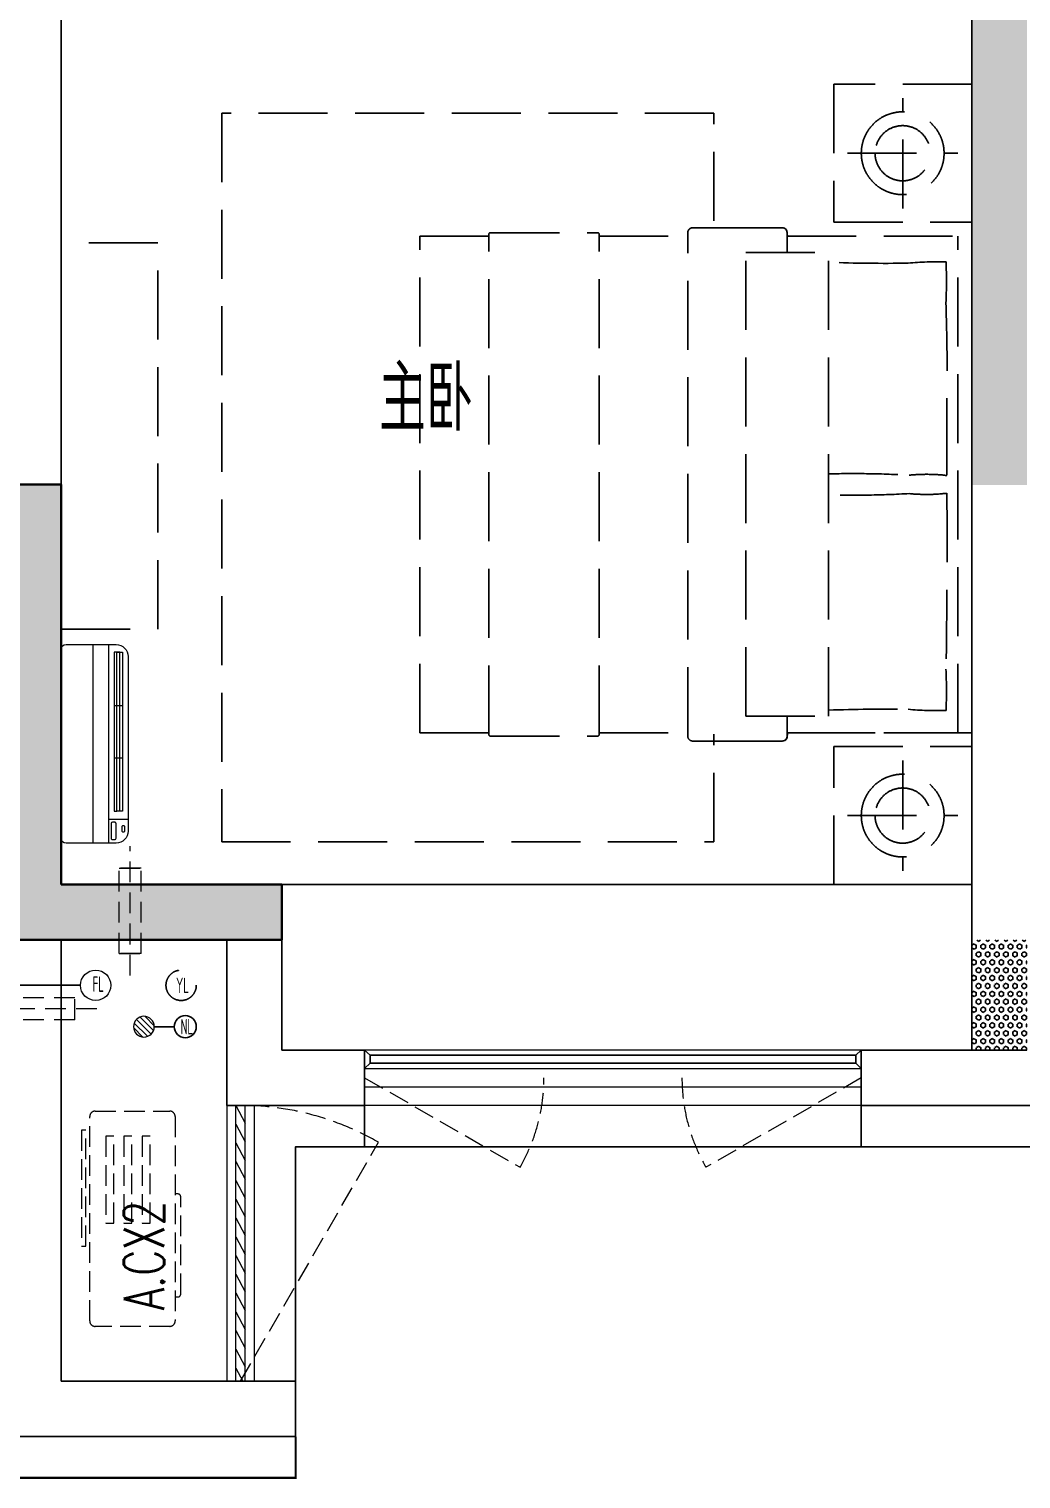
# Model space of a CAD drawing. Extents: x 3753737 to 4713801, y -857380 to 24339.
# Drawn here: x 4658932 to 4662527, y -738000 to -732746 of the extents above; entities that cross this region are included whole.
import ezdxf

# ---------------------------------------------------------------- set-up
doc = ezdxf.new("R2010")
doc.units = 0
doc.header["$LTSCALE"] = 1000
doc.header["$MEASUREMENT"] = 0
for name, pattern in [('A户型$0$DASH', [0.35, 0.25, -0.1]), ('DASH', [0.35, 0.25, -0.1]), ('HIDDEN', [0.375, 0.25, -0.125])]:
    doc.linetypes.add(name, pattern=pattern)
doc.layers.get('0').update_dxf_attribs({"linetype": 'CONTINUOUS'})
for name, color, linetype in [('!!电气', 1, 'CONTINUOUS'), ('3-栏杆1', 252, 'CONTINUOUS'), ('3.5方案汇报，与郭总、侯月琴确定户型_t8$0$2020.03.04 -1安徽标准化洋房户型(UA）_t8_t8$0$看线', 154, 'CONTINUOUS'), ('5fur', 175, 'CONTINUOUS'), ('VPIPE-凝结', 150, 'CONTINUOUS'), ('VPIPE-雨水', 4, 'DASH'), ('WALL', 252, 'CONTINUOUS'), ('保温', 6, 'CONTINUOUS'), ('看线', 185, 'CONTINUOUS')]:
    doc.layers.add(name, color=color, linetype=linetype)
for name, color, linetype, lineweight in [('COLUMN', 252, 'CONTINUOUS', 40), ('EQUIP_地漏', 7, 'CONTINUOUS', 18), ('PUB_HATCH', 8, 'CONTINUOUS', 9), ('PUB_TEXT', 7, 'CONTINUOUS', 20), ('VPIPE-废水', 31, 'TG_F', 18), ('WINDOW', 146, 'CONTINUOUS', 20), ('平面-空调室内机', 176, 'CONTINUOUS', 9), ('平面-空调预留孔', 252, 'CONTINUOUS', 15)]:
    doc.layers.add(name, color=color, linetype=linetype, lineweight=lineweight)
doc.styles.add('_TCH_DIM', font='SIMPLEX', dxfattribs={"bigfont": 'GBCBIG'})
doc.styles.get("Standard").update_dxf_attribs({"font": 'gbenor.shx', "bigfont": 'gbcbig.shx'})
doc.styles.add('TG_LINETYPE', font='SIMPLEX', dxfattribs={"width": 0.8, "height": 3, "bigfont": 'HZTXT'})
doc.linetypes.add('TG_F', pattern='A,2,-0.3,["F",TG_LINETYPE,S=0.1,R=0,X=-0.23,Y=-0.15],0', length=2.3)

# ---------------------------------------------------------------- blocks, each defined once
blk = doc.blocks.new('GFDGFSDFGD')
at = {"layer": 'PUB_HATCH'}
blk.add_hatch(color=256, dxfattribs=at).paths.add_polyline_path([(443016.6, 365523.7), (443016.6, 365723.7), (442216.6, 365723.7), (442216.6, 367173.7), (442016.6, 367173.7), (442016.6, 365523.7)])
at = {"layer": 'COLUMN', "color": 252}
for p, q in [((442216.6, 367173.7), (442016.6, 367173.7)), ((442216.6, 365723.7), (442216.6, 367173.7)), ((443016.6, 365723.7), (442216.6, 365723.7)), ((443016.6, 365523.7), (443016.6, 365723.7)), ((442016.6, 365523.7), (443016.6, 365523.7))]:
    blk.add_line(p, q, dxfattribs=at)
blk = doc.blocks.new('dongkong')
at = {"layer": '平面-空调预留孔', "color": 8, "linetype": 'HIDDEN', "ltscale": 0.3}
for p, q in [((-603796, 210899.9), (-603796, 210431.5)), ((-603836, 210821), (-603836, 210510.8)), ((-603836, 210821), (-603756, 210821)), ((-603756, 210821), (-603756, 210510.8))]:
    blk.add_line(p, q, dxfattribs=at)
blk.add_lwpolyline([(-603756, 210510.8), (-603836, 210510.8)], dxfattribs=at)
blk = doc.blocks.new('A$C001338C2')
at = {"color": 8}
for p, q in [((845, 303.6), (55, 303.6)), ((109.1, 214.8), (109.1, 303.6)), ((0, 248.6), (0, 22)), ((900, 22), (900, 248.6)), ((22, 0), (878, 0))]:
    blk.add_line(p, q, dxfattribs=at)
at = {"color": 8, "lineweight": 5}
for p, q in [((864.6, 278.7), (144.5, 278.7)), ((144.5, 278.7), (144.5, 265.8)), ((387, 278.7), (144.5, 278.7)), ((144.5, 278.7), (144.5, 252.9)), ((144.5, 265.8), (864.6, 265.8)), ((387, 239.9), (387, 278.7)), ((864.6, 278.7), (622, 278.7)), ((622, 278.7), (622, 239.9)), ((864.6, 252.9), (864.6, 278.7)), ((864.6, 265.8), (864.6, 239.9)), ((900, 214.8), (0, 214.8)), ((144.5, 239.9), (144.5, 252.9)), ((144.5, 252.9), (864.6, 252.9)), ((864.6, 239.9), (144.5, 239.9)), ((622, 239.9), (387, 239.9)), ((900, 143.2), (0, 143.2))]:
    blk.add_line(p, q, dxfattribs=at)
at = {"color": 8}
for points in [[(73.1, 275), (56.8, 275, -0.414214), (51.3, 280.5), (51.3, 283.4, -0.414214), (56.8, 288.9), (73.1, 288.9, -0.414214), (78.6, 283.4), (78.6, 280.5, -0.414214)], [(89.2, 226.4), (22.2, 226.4, -0.414214), (16.7, 231.9), (16.7, 243.1, -0.414214), (22.2, 248.6), (89.2, 248.6, -0.414214), (94.7, 243.1), (94.7, 231.9, -0.414214)]]:
    blk.add_lwpolyline(points, format="xyb", close=True, dxfattribs=at)
for centre, radius, start, end in [((55, 248.6), 55, 90, 180), ((845, 248.6), 55, 360, 90), ((22, 22), 22, 180, 270), ((878, 22), 22, 270, 360)]:
    blk.add_arc(centre, radius, start, end, dxfattribs=at)
blk = doc.blocks.new('$TwtSys$00000141')
at = {"color": 252}
for p, q in [((-47.1, 3.8), (-5, 45.9)), ((-47.1, 3.8), (-5, 45.9)), ((-43.6, -17.5), (17.5, 43.6)), ((-43.6, -17.5), (17.5, 43.6)), ((-33.2, -33.2), (33.2, 33.2)), ((-33.2, -33.2), (33.2, 33.2)), ((-16.2, -43.5), (43.8, 16.4)), ((-16.2, -43.5), (43.8, 16.4)), ((5.7, -46.1), (46.1, -5.7)), ((5.7, -46.1), (46.1, -5.7))]:
    blk.add_line(p, q, dxfattribs=at)
blk.add_circle((0, 0), 47, dxfattribs=at)
blk.add_circle((0, 0), 47, dxfattribs=at)
blk = doc.blocks.new('A$C718F517F')
at = {"layer": '保温', "linetype": 'Continuous', "ltscale": 10}
h = blk.add_hatch(dxfattribs=at)
h.set_pattern_fill('HEX', color=251, scale=10, angle=90, style=0)
h.set_pattern_definition([(90, (-503782.455, -514000.21), (-16.49778, 1e-15), [9.525, -19.05]), (210, (-503782.455, -514000.21), (8.24889, -14.2874966), [9.525, -19.05]), (150, (-503782.455, -513990.684), (-8.24889, -14.2874966), [9.525, -19.05])])
h.paths.add_polyline_path([(0.1, 2048.3), (200.1, 2048.3), (200, 4900), (0, 4900)])
h = blk.add_hatch(dxfattribs=at)
h.set_pattern_fill('HEX', color=251, scale=10, angle=90, style=0)
h.set_pattern_definition([(90, (-503782.47, -516048.461), (-16.49778, 1e-15), [9.525, -19.05]), (210, (-503782.47, -516048.461), (8.24889, -14.2874966), [9.525, -19.05]), (150, (-503782.47, -516038.936), (-8.24889, -14.2874966), [9.525, -19.05])])
h.paths.add_polyline_path([(0.1, 0), (200.1, 0), (200.1, 398.3), (0.1, 398.3)])
at = {"layer": '保温', "color": 251, "linetype": 'ByBlock', "ltscale": 10}
blk.add_line((0, 0), (200, 0), dxfattribs=at)
blk = doc.blocks.new('fergve')
at = {"layer": '平面-空调预留孔', "color": 8, "linetype": 'DASH', "ltscale": 0.3}
for p, q in [((119062.7, 54987.6), (119062.7, 54977.6)), ((119072.7, 54967.6), (119425.6, 54967.6)), ((119435.6, 54977.6), (119435.6, 54987.6))]:
    blk.add_line(p, q, dxfattribs=at)
for points in [[(119666.7, 55326.8), (119246.8, 55326.8), (119246.8, 55311.6), (119666.7, 55311.6)], [(119645.5, 55239.2), (119330, 55239.2), (119330, 55210.2), (119645.5, 55210.2)], [(119645.5, 55173.4), (119330, 55173.4), (119330, 55144.4), (119645.5, 55144.4)], [(119645.5, 55107.6), (119330, 55107.6), (119330, 55078.6), (119645.5, 55078.6)]]:
    blk.add_lwpolyline(points, close=True, dxfattribs=at)
blk.add_lwpolyline([(119715.9, 54987.6), (118975.9, 54987.6, -0.414214), (118955.9, 55007.6), (118955.9, 55277.6, -0.414214), (118975.9, 55297.6), (119715.9, 55297.6, -0.414214), (119735.9, 55277.6), (119735.9, 55007.6, -0.414214)], format="xyb", close=True, dxfattribs=at)
for centre, start, end in [((119072.7, 54977.6), 180, 270), ((119425.6, 54977.6), 270, 0)]:
    blk.add_arc(centre, 10, start, end, dxfattribs=at)
at = {"layer": '平面-空调预留孔', "color": 8, "linetype": 'DASH', "ltscale": 0.3, "style": '_TCH_DIM', "width": 0.705882}
blk.add_text('A.CX2', height=146.88, dxfattribs=at).set_placement((119015.3, 55027.3))
blk = doc.blocks.new('GDGDRGDGDRGDR')
at = {"layer": '平面-空调室内机', "ltscale": 0.3, "xscale": -1, "rotation": 270}
blk.add_blockref('dongkong', (231445.9, 1046278.1), dxfattribs=at)
at = {"layer": '平面-空调预留孔', "rotation": 90}
blk.add_blockref('fergve', (497617.7, 322375.3), dxfattribs=at)
blk = doc.blocks.new('FGDGDGRDGRRD')
at = {"layer": '5fur', "color": 252, "linetype": 'A户型$0$DASH'}
for p, q in [((419434.8, 366358.3), (419934.8, 366358.3)), ((419434.8, 365858.3), (419434.8, 366358.3)), ((419434.8, 366358.3), (419934.8, 366358.3)), ((419434.8, 365858.3), (419434.8, 366358.3)), ((419934.8, 366358.3), (419934.8, 365858.3)), ((419934.8, 366358.3), (419934.8, 365858.3)), ((419684.8, 365908.3), (419684.8, 366308.3)), ((419684.8, 365908.3), (419684.8, 366308.3)), ((420368.9, 365863.3), (420368.9, 366253.6)), ((420368.9, 366253.6), (422152.9, 366253.6)), ((420368.9, 365863.3), (420368.9, 366253.6)), ((420368.9, 366253.6), (422152.9, 366253.6)), ((422152.9, 366253.6), (422152.9, 363613.5)), ((422152.9, 366253.6), (422152.9, 363613.5)), ((419884.8, 366108.3), (419484.8, 366108.3)), ((419884.8, 366108.3), (419484.8, 366108.3)), ((419934.8, 365858.3), (419434.8, 365858.3)), ((419934.8, 365858.3), (419434.8, 365858.3)), ((419434.8, 365808.3, 0), (419434.8, 364008.3)), ((419434.8, 364008.3), (419434.8, 365808.3, 0)), ((420103.7, 365808.3, 0), (419434.8, 365808.3)), ((419434.8, 365808.3, 0), (419434.8, 364008.3)), ((419434.8, 364008.3), (419434.8, 365808.3, 0)), ((420103.7, 365808.3, 0), (419434.8, 365808.3)), ((419484.8, 364008.3, 0), (419484.8, 365808.3, 0)), ((419484.8, 364008.3, 0), (419484.8, 365808.3, 0)), ((420104.6, 365825.9, 0), (420102.2, 365808.3, 0)), ((420104.6, 365825.9, 0), (420102.2, 365808.3, 0)), ((420103.7, 365748.3, 0), (420103.7, 365820.3, 0)), ((420103.7, 365748.3, 0), (420103.7, 365820.3, 0)), ((420106.6, 365832, 0), (420104.6, 365825.9, 0)), ((420106.6, 365832, 0), (420104.6, 365825.9, 0)), ((420113.2, 365836.9, 0), (420106.6, 365832, 0)), ((420113.2, 365836.9, 0), (420106.6, 365832, 0)), ((420121.7, 365838.3, 0), (420113.2, 365836.9, 0)), ((420121.7, 365838.3, 0), (420113.2, 365836.9, 0)), ((420302.6, 365838.3, 0), (420121.7, 365838.3, 0)), ((420445.7, 365838.3, 0), (420121.7, 365838.3, 0)), ((420302.6, 365838.3, 0), (420121.7, 365838.3, 0)), ((420445.7, 365838.3, 0), (420121.7, 365838.3, 0)), ((420463.7, 363996.3, 0), (420463.7, 365820.3, 0)), ((420463.7, 363996.3, 0), (420463.7, 365820.3, 0)), ((420784.8, 365808.3, 0), (420463.7, 365808.3, 0)), ((420784.8, 365808.3, 0), (420463.7, 365808.3, 0)), ((420784.8, 364002.3, 0), (420784.8, 365814.3, 0)), ((420784.8, 364002.3, 0), (420784.8, 365814.3, 0)), ((421178.8, 365820.3, 0), (420790.8, 365820.3, 0)), ((421178.8, 365820.3, 0), (420790.8, 365820.3, 0)), ((421184.8, 364002.3, 0), (421184.8, 365814.3, 0)), ((421184.8, 364002.3, 0), (421184.8, 365814.3, 0)), ((421434.8, 365808.3, 0), (421184.8, 365808.3, 0)), ((421434.8, 365808.3, 0), (421184.8, 365808.3, 0)), ((421434.8, 364008.3, 0), (421434.8, 365808.3, 0)), ((421434.8, 364008.3, 0), (421434.8, 365808.3, 0)), ((419953.7, 364068.3, 0), (419953.7, 365748.3, 0)), ((420253.7, 365748.3, 0), (419953.7, 365748.3, 0)), ((419953.7, 364068.3, 0), (419953.7, 365748.3, 0)), ((420253.7, 365748.3, 0), (419953.7, 365748.3, 0)), ((420253.7, 364068.3, 0), (420253.7, 365748.3, 0)), ((420253.7, 364068.3, 0), (420253.7, 365748.3, 0)), ((422384.8, 364383.5), (422384.8, 365783.5)), ((422384.8, 365783.5), (422734.8, 365783.5)), ((422384.8, 364383.5), (422384.8, 365783.5)), ((422384.8, 365783.5), (422734.8, 365783.5)), ((422734.8, 365783.5), (422734.8, 364383.5)), ((422734.8, 365783.5), (422734.8, 364383.5)), ((422734.8, 364383.5), (422384.8, 364383.5)), ((422734.8, 364383.5), (422384.8, 364383.5)), ((420253.7, 364068.3, 0), (419953.7, 364068.3, 0)), ((420253.7, 364068.3, 0), (419953.7, 364068.3, 0)), ((420103.7, 364068.3, 0), (420103.7, 363996.3, 0)), ((420103.7, 364068.3, 0), (420103.7, 363996.3, 0)), ((419434.8, 364008.3), (420102.3, 364008.3, 0)), ((420103.7, 364008.3, 0), (419434.8, 364008.3)), ((419434.8, 364008.3), (420102.3, 364008.3, 0)), ((420103.7, 364008.3, 0), (419434.8, 364008.3)), ((420102.3, 364008.3, 0), (420103.7, 363989.4, 0)), ((420102.3, 364008.3, 0), (420103.7, 363989.4, 0)), ((420784.8, 364008.3, 0), (420463.7, 364008.3, 0)), ((420784.8, 364008.3, 0), (420463.7, 364008.3, 0)), ((421434.8, 364008.3, 0), (421184.8, 364008.3, 0)), ((421434.8, 364008.3, 0), (421184.8, 364008.3, 0)), ((419934.8, 363958.3), (419434.8, 363958.3)), ((419434.8, 363958.3), (419434.8, 363458.3)), ((419934.8, 363958.3), (419434.8, 363958.3)), ((419434.8, 363958.3), (419434.8, 363458.3)), ((419934.8, 363458.3), (419934.8, 363958.3)), ((419934.8, 363458.3), (419934.8, 363958.3)), ((420103.7, 363989.4, 0), (420111.3, 363980.7, 0)), ((420103.7, 363989.4, 0), (420111.3, 363980.7, 0)), ((420111.3, 363980.7, 0), (420121.7, 363978.3, 0)), ((420111.3, 363980.7, 0), (420121.7, 363978.3, 0)), ((420121.7, 363978.3, 0), (420302.6, 363978.3, 0)), ((420445.7, 363978.3, 0), (420121.7, 363978.3, 0)), ((420121.7, 363978.3, 0), (420302.6, 363978.3, 0)), ((420445.7, 363978.3, 0), (420121.7, 363978.3, 0)), ((420302.6, 363978.3, 0), (420302.6, 363978.3, 0)), ((420302.6, 363978.3, 0), (420302.6, 363978.3, 0)), ((420368.9, 363613.5), (420368.9, 364003.3)), ((420368.9, 363613.5), (420368.9, 364003.3)), ((421178.8, 363996.3, 0), (420790.8, 363996.3, 0)), ((421178.8, 363996.3, 0), (420790.8, 363996.3, 0)), ((419684.8, 363908.3), (419684.8, 363508.3)), ((419684.8, 363908.3), (419684.8, 363508.3)), ((419884.8, 363708.3), (419484.8, 363708.3)), ((419884.8, 363708.3), (419484.8, 363708.3)), ((422152.9, 363613.5), (420368.9, 363613.5)), ((422152.9, 363613.5), (420368.9, 363613.5)), ((419434.8, 363458.3), (419934.8, 363458.3)), ((419434.8, 363458.3), (419934.8, 363458.3))]:
    blk.add_line(p, q, dxfattribs=at)
for centre, radius in [((419684.8, 366108.3), 150), ((419684.8, 366108.3), 150), ((419684.8, 366108.3), 100), ((419684.8, 366108.3), 100), ((419684.8, 363708.3), 150), ((419684.8, 363708.3), 150), ((419684.8, 363708.3), 100), ((419684.8, 363708.3), 100)]:
    blk.add_circle(centre, radius, dxfattribs=at)
for centre, radius, start, end in [((420121.7, 365820.3, 0), 18, 90, 180), ((420121.7, 365820.3, 0), 18, 90, 180), ((420445.7, 365820.3, 0), 18, 0, 90), ((420445.7, 365820.3, 0), 18, 0, 90), ((420790.8, 365814.3, 0), 6, 90, 180), ((420790.8, 365814.3, 0), 6, 90, 180), ((421178.8, 365814.3, 0), 6, 0, 90), ((421178.8, 365814.3, 0), 6, 0, 90), ((421458.5, 365647.9, 0), 1932.2, 178.0298, 182.4617), ((421458.5, 365647.9, 0), 1932.2, 178.0298, 182.4617), ((419559, 364561.5, 0), 1153.3, 84.6984, 91.5682), ((419559, 364561.5, 0), 1153.3, 84.6984, 91.5682), ((419747, 371327.9, 0), 5618.6, 269.1694, 272.1087), ((419747, 371327.9, 0), 5618.6, 269.1694, 272.1087), ((426651.3, 365324.7, 0), 7127.4, 178.02553, 181.06782), ((426651.3, 365324.7, 0), 7127.4, 178.02553, 181.06782), ((457242, 365061.5, 0), 37717.1, 179.80183, 180.18357), ((457242, 365061.5, 0), 37717.1, 179.80183, 180.18357), ((419598.8, 364283, 0), 661.8, 84.5772, 96.3929), ((419598.8, 364283, 0), 661.8, 84.5772, 96.3929), ((419867.3, 361236.2, 0), 3711.3, 88.6942, 93.1822), ((419867.3, 361236.2, 0), 3711.3, 88.6942, 93.1822), ((442429.1, 364673.3, 0), 22905.3, 179.49277, 181.10137), ((442429.1, 364673.3, 0), 22905.3, 179.49277, 181.10137), ((419598.8, 365533.7, 0), 661.8, 263.5802, 275.4228), ((419598.8, 365533.7, 0), 661.8, 263.5802, 275.4228), ((419867.3, 368580.5, 0), 3711.3, 266.8178, 271.3058), ((419867.3, 368580.5, 0), 3711.3, 266.8178, 271.3058), ((421458.5, 364155.4, 0), 1932.2, 177.5383, 181.9702), ((421458.5, 364155.4, 0), 1932.2, 177.5383, 181.9702), ((419559, 365241.8, 0), 1153.3, 268.4318, 275.3016), ((419559, 365241.8, 0), 1153.3, 268.4318, 275.3016), ((419747, 358475.5, 0), 5618.6, 87.8913, 90.8306), ((419747, 358475.5, 0), 5618.6, 87.8913, 90.8306), ((420121.7, 363996.3, 0), 18, 180, 270), ((420121.7, 363996.3, 0), 18, 180, 270), ((420445.7, 363996.3, 0), 18, 270, 0), ((420445.7, 363996.3, 0), 18, 270, 0), ((420790.8, 364002.3, 0), 6, 180, 270), ((420790.8, 364002.3, 0), 6, 180, 270), ((421178.8, 364002.3, 0), 6, 270, 0), ((421178.8, 364002.3, 0), 6, 270, 0)]:
    blk.add_arc(centre, radius, start, end, dxfattribs=at)
blk = doc.blocks.new('$WINLIB2D$00000001')
at = {"color": 0}
for points in [[(-0.5, 0.5), (-0.5, -0.5)], [(-0.5, 0.5), (0.5, 0.5)], [(0.5, -0.5), (0.5, 0.5)], [(0.5, 0.1667), (-0.5, 0.1667)], [(0.5, -0.1667), (-0.5, -0.1667)], [(-0.5, -0.5), (0.5, -0.5)]]:
    blk.add_lwpolyline(points, dxfattribs=at)
blk = doc.blocks.new('$WINLIB2D$00000039')
at = {"color": 0}
for points in [[(-0.5, 0.5), (-0.5, -0.5)], [(0.5, 0.5), (-0.5, 0.5)], [(0.5, -0.5), (0.5, 0.5)], [(-0.5, 0.1667), (0.5, 0.1667)], [(-0.3839, -0.1667), (-0.448, 0.1667)], [(-0.3159, -0.1667), (-0.38, 0.1667)], [(-0.2479, -0.1667), (-0.312, 0.1667)], [(-0.1799, -0.1667), (-0.244, 0.1667)], [(-0.1119, -0.1667), (-0.176, 0.1667)], [(-0.0439, -0.1667), (-0.108, 0.1667)], [(0.0241, -0.1667), (-0.04, 0.1667)], [(0.0921, -0.1667), (0.028, 0.1667)], [(0.16, -0.1667), (0.0959, 0.1667)], [(0.228, -0.1667), (0.1639, 0.1667)], [(0.296, -0.1667), (0.2319, 0.1667)], [(0.364, -0.1667), (0.2999, 0.1667)], [(0.432, -0.1667), (0.3679, 0.1667)], [(0.5, -0.1667), (0.4359, 0.1667)], [(-0.4519, -0.1667), (-0.5, 0.0836)], [(-0.5, -0.1667), (0.5, -0.1667)], [(0.5, -0.5), (-0.5, -0.5)]]:
    blk.add_lwpolyline(points, dxfattribs=at)
blk = doc.blocks.new('A$C1C403CBE')
at = {"color": 252, "const_width": 8}
blk.add_lwpolyline([(22450, -100), (22450, -250), (21300, -250), (21300, -100)], dxfattribs=at)
at = {"layer": '3-栏杆1', "color": 252}
for p, q in [((22720.3, 1282.2), (22700, 1300)), ((22700, 1300), (22720.3, 1282.2)), ((22720.3, 1282.1), (24479.7, 1282.2)), ((22720.3, 1282.2), (22720.3, 1252.9)), ((24479.7, 1282.2), (24500, 1300)), ((24500, 1300), (24479.7, 1282.2)), ((24479.7, 1282.2), (24479.7, 1252.9)), ((22720.3, 1252.9), (22700, 1233.1)), ((22700, 1233.1), (22720.3, 1252.9)), ((24479.7, 1252.9), (22720.3, 1252.9)), ((24500, 1233.1), (24479.7, 1252.9))]:
    blk.add_line(p, q, dxfattribs=at)
at = {"layer": '3.5方案汇报，与郭总、侯月琴确定户型_t8$0$2020.03.04 -1安徽标准化洋房户型(UA）_t8_t8$0$看线', "color": 252, "ltscale": 10}
blk.add_line((22400, 1900), (24900, 1900), dxfattribs=at)
at = {"layer": 'VPIPE-凝结', "color": 252, "ltscale": 0.1}
blk.add_line((21670, 1535), (21330, 1535), dxfattribs=at)
blk.add_lwpolyline([(21937.6, 1385), (22010, 1385)], dxfattribs=at)
at = {"layer": 'VPIPE-凝结', "color": 252}
blk.add_circle((22050, 1385), 40, dxfattribs=at)
at = {"layer": 'VPIPE-废水', "color": 252}
blk.add_circle((21725, 1535), 55, dxfattribs=at)
at = {"layer": 'VPIPE-雨水', "color": 252}
blk.add_circle((22035, 1535), 55, dxfattribs=at)
at = {"layer": 'WALL', "color": 252}
for p, q in [((24900, 1300), (24900, 6200)), ((21600, 1900), (21600, 5200)), ((21600, 1900), (22400, 1900)), ((22400, 1300), (22400, 1900)), ((21600, 1700), (22200, 1700)), ((21600, 100), (21600, 1700)), ((22200, 1100), (22200, 1700)), ((22700, 1300), (22400, 1300)), ((22700, 1100), (22700, 1300)), ((24900, 1300), (24500, 1300)), ((24500, 1300), (24500, 1100)), ((22200, 1100), (22700, 1100)), ((24500, 1100), (25000, 1100)), ((25000, 1100), (25500, 1100)), ((21600, 100), (22450, 100)), ((22450, 100), (22450, -100)), ((21300, -100), (21500, -100)), ((21500, -100), (22450, -100))]:
    blk.add_line(p, q, dxfattribs=at)
at = {"layer": 'WINDOW', "color": 252, "linetype": 'DASH', "ltscale": 0.3}
for points in [[(22700, 1200), (23263.1, 875.4, 0.131485), (23350, 1200)], [(24500, 1200), (23936.9, 875.4, -0.131485), (23850, 1200)], [(22250, 100), (22750, 966, 0.131652), (22250, 1100)]]:
    blk.add_lwpolyline(points, format="xyb", dxfattribs=at)
at = {"layer": '看线', "color": 252, "ltscale": 0.5}
for points in [[(24500, 1100), (24500, 950), (22700, 950), (22700, 1100)], [(22450, 100), (22450, 950), (25000, 950)], [(27550, 100), (27550, 950), (25000, 950)]]:
    blk.add_lwpolyline(points, dxfattribs=at)
at = {"color": 252}
for name, p in [('GFDGFSDFGD', (-420616.6, -363823.7)), ('A$C718F517F', (24900, 1300)), ('GDGDRGDGDRGDR', (-420616.6, -441032.1))]:
    blk.add_blockref(name, p, dxfattribs=at)
at = {"xscale": -1}
blk.add_blockref('FGDGDGRDGRRD', (444334.8, -361558.3), dxfattribs=at)
at = {"layer": 'EQUIP_地漏', "color": 252, "xscale": 0.8, "yscale": -0.8, "zscale": 0.8, "rotation": 180}
blk.add_blockref('$TwtSys$00000141', (21900, 1385), dxfattribs=at)
at = {"layer": 'WINDOW', "color": 252}
for name, p, xscale, yscale, zscale, rotation in [('$WINLIB2D$00000001', (23600, 1200), 1800, 200, 1800, 179.9999999950641), ('$WINLIB2D$00000039', (22250, 600), -1000, 100, -1000, 270)]:
    blk.add_blockref(name, p, dxfattribs=dict(at, xscale=xscale, yscale=yscale, zscale=zscale, rotation=rotation))
at = {"layer": '平面-空调室内机', "color": 252, "ltscale": 0.3, "rotation": 180}
blk.add_blockref('dongkong', (-581945.9, 212470.8), dxfattribs=at)
at = {"layer": '平面-空调室内机', "color": 252, "ltscale": 0.3, "xscale": -1, "rotation": 180}
blk.add_blockref('dongkong', (625646.1, 212470.8), dxfattribs=at)
at = {"layer": '平面-空调预留孔', "color": 252, "xscale": -0.800000000046565, "yscale": 0.800000000046565, "zscale": 0.800000000046565, "rotation": 269.9999997665698}
blk.add_blockref('A$C001338C2', (21600.1, 2050), dxfattribs=at)
at = {"layer": 'PUB_TEXT', "color": 252}
blk.add_text('主卧', height=236.31, dxfattribs=at).set_placement((22752, 3542.5))
at = {"layer": 'PUB_TEXT', "color": 252, "width": 0.6}
for s, p in [('FL', (21714, 1511.2)), ('YL', (22016.8, 1507)), ('NL', (22033.2, 1357))]:
    blk.add_text(s, height=56, dxfattribs=at).set_placement(p)

msp = doc.modelspace()

# ---------------------------------------------------------------- block references
at = {"layer": '!!电气'}
msp.add_blockref('A$C1C403CBE', (4637448.6, -737746.5), dxfattribs=at)

doc.saveas('drawing.dxf')
